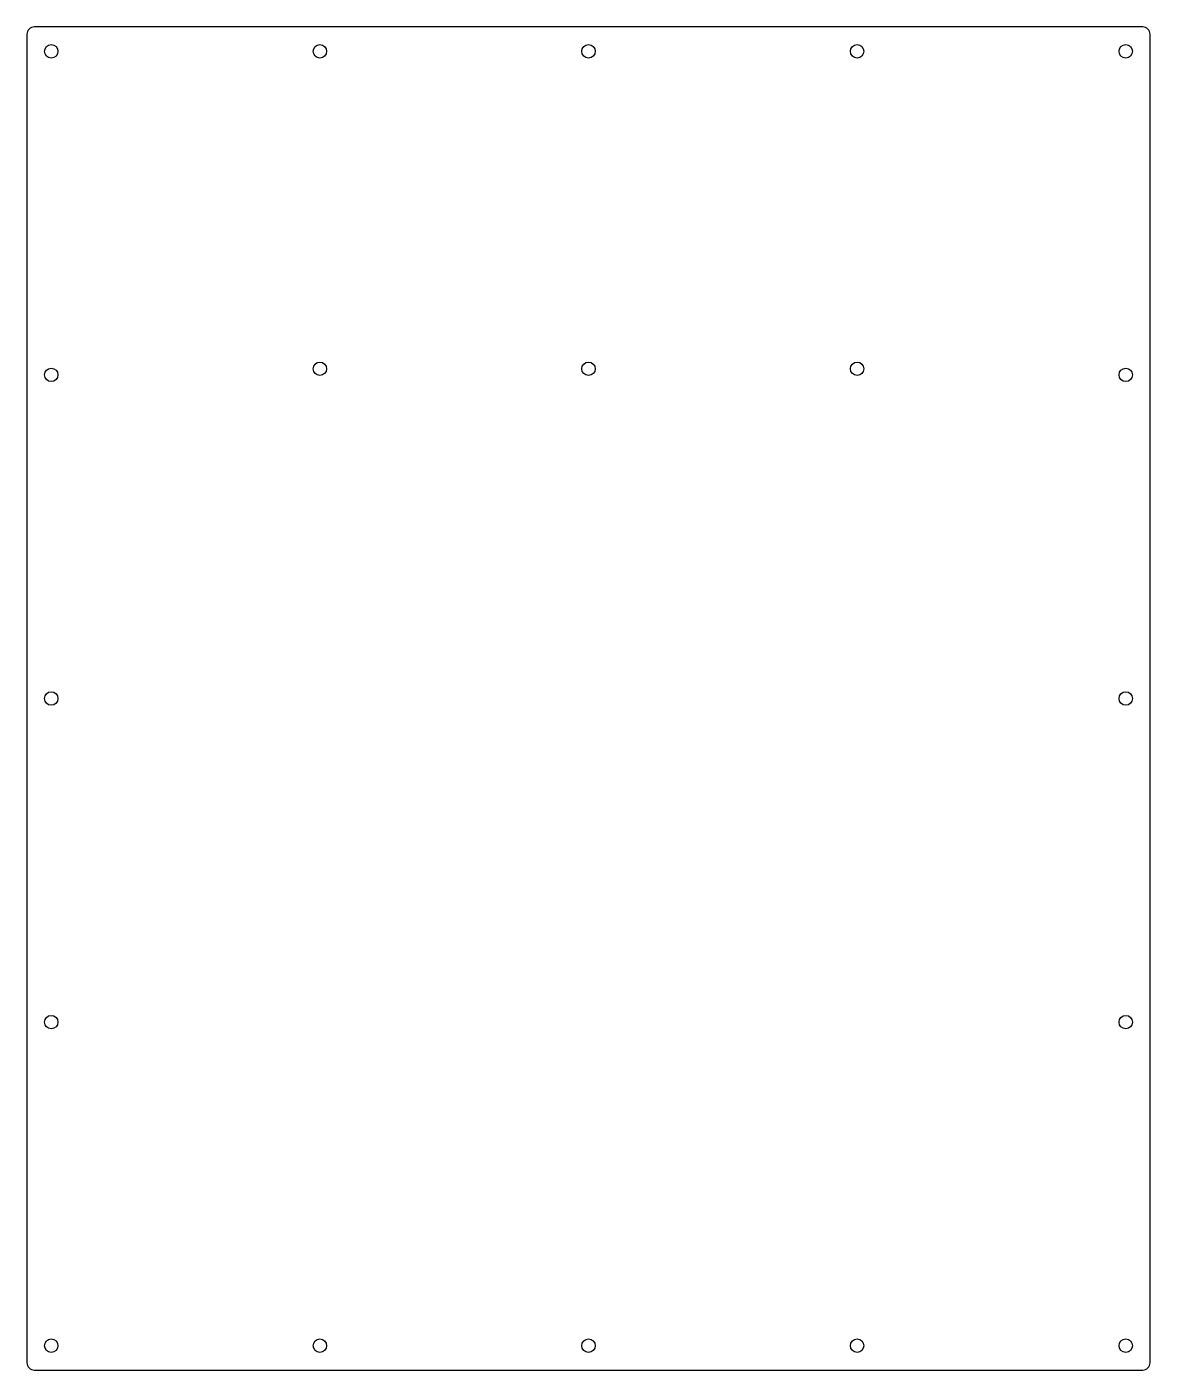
# Model space of a CAD drawing. Header units: millimetres. Extents: x -230 to 230, y -275 to 275.
import ezdxf

# ---------------------------------------------------------------- set-up
doc = ezdxf.new("R2010")
doc.units = ezdxf.units.MM
doc.layers.get('0').update_dxf_attribs({"linetype": 'CONTINUOUS'})

msp = doc.modelspace()

# ---------------------------------------------------------------- linework, layer by layer
msp.add_lwpolyline([(-230, 272), (-230, -272, 0.414214), (-227, -275), (227, -275, 0.414214), (230, -272), (230, 272, 0.414214), (227, 275), (-227, 275, 0.414214)], format="xyb", close=True)
for centre in [(-220, 265), (-110, 265), (0, 265), (110, 265), (220, 265), (-110, 135), (0, 135), (110, 135), (-220, 132.5), (220, 132.5), (-220, 0), (220, 0), (-220, -132.5), (220, -132.5), (-220, -265), (-110, -265), (0, -265), (110, -265), (220, -265)]:
    msp.add_circle(centre, 2.75)

doc.saveas('drawing.dxf')
